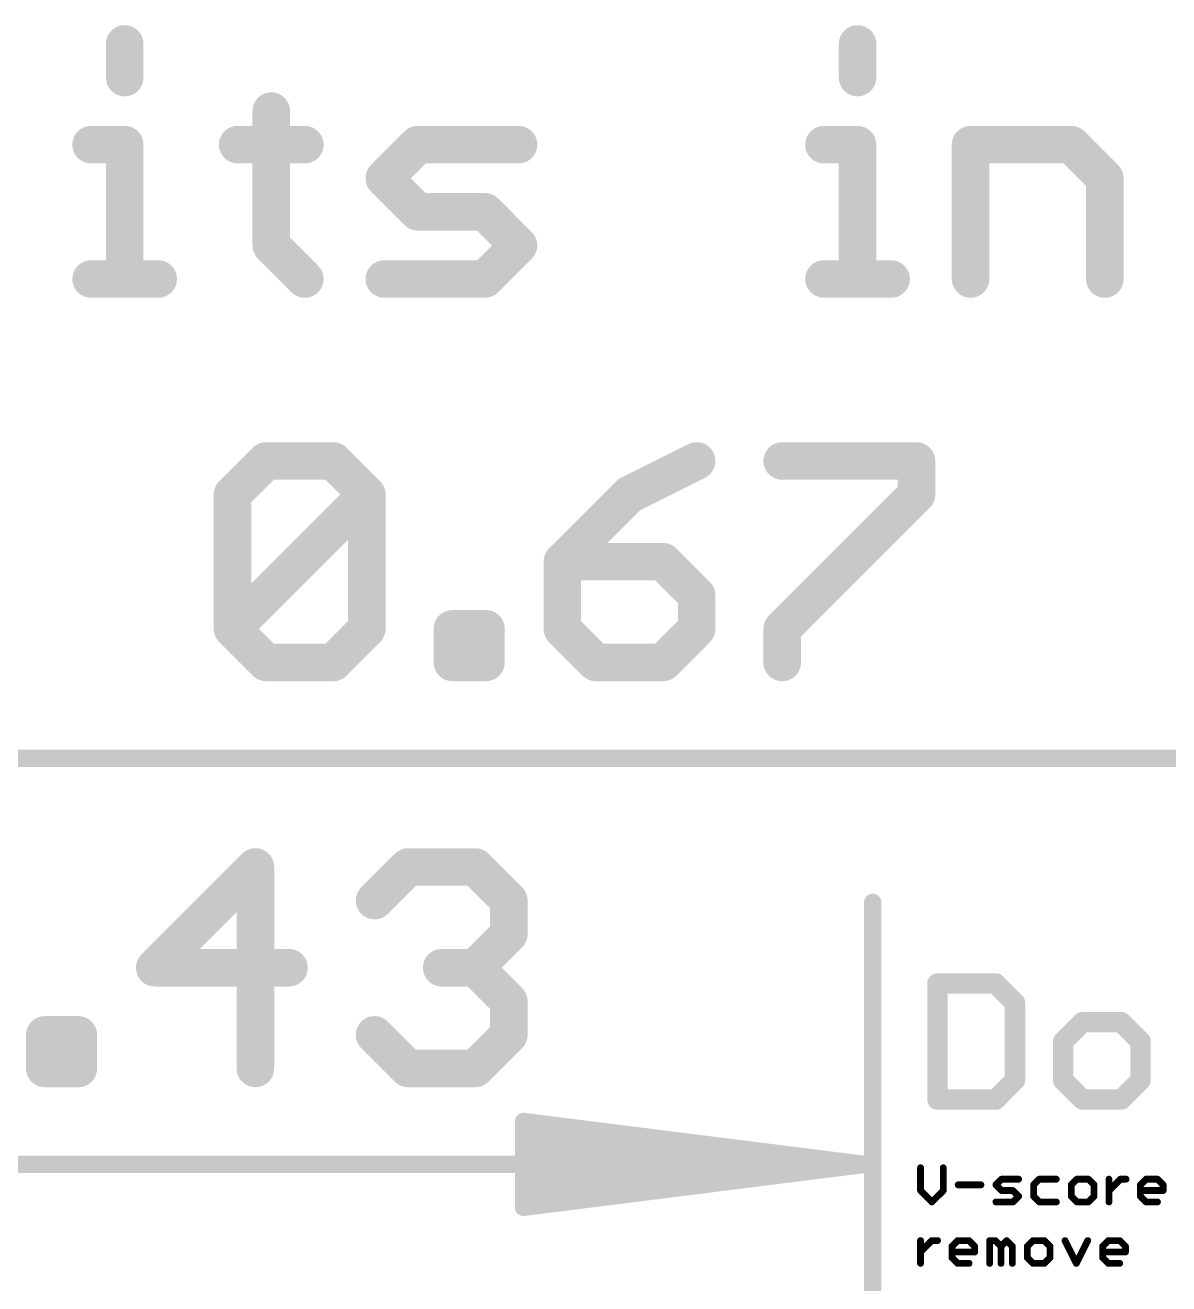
# Model space of a CAD drawing. Extents: x -42 to 65, y -14 to 27.
# Drawn here: x 4.61 to 13.13, y 18.06 to 27.43 of the extents above; entities that cross this region are included whole.
import ezdxf

# ---------------------------------------------------------------- set-up
doc = ezdxf.new("R2010")
doc.units = 0
doc.layers.add('47', color=253, linetype='CONTINUOUS')
doc.layers.add('51', color=253, linetype='CONTINUOUS')

msp = doc.modelspace()

# ---------------------------------------------------------------- linework, layer by layer
at = {"layer": '47'}
for points, const_width in [([(5.3515, 27.2896), (5.3515, 27.0396)], 0.2794), ([(10.8087, 27.2896), (10.8087, 27.0396)], 0.2794), ([(6.4429, 26.7896), (6.4429, 25.7897)], 0.2794), ([(5.1015, 26.5396), (5.3515, 26.5396)], 0.2794), ([(5.3515, 26.5396), (5.3515, 25.5397)], 0.2794), ([(6.1929, 26.5396), (6.6929, 26.5396)], 0.2794), ([(7.2844, 26.2896), (7.5344, 26.5396)], 0.2794), ([(7.5344, 26.5396), (8.2843, 26.5396)], 0.2794), ([(10.5587, 26.5396), (10.8087, 26.5396)], 0.2794), ([(10.8087, 26.5396), (10.8087, 25.5397)], 0.2794), ([(11.6501, 25.5397), (11.6501, 26.5396)], 0.2794), ([(11.6501, 26.5396), (12.4001, 26.5396)], 0.2794), ([(12.4001, 26.5396), (12.6501, 26.2896)], 0.2794), ([(7.5344, 26.0397), (7.2844, 26.2896)], 0.2794), ([(12.6501, 26.2896), (12.6501, 25.5397)], 0.2794), ([(8.0343, 26.0397), (7.5344, 26.0397)], 0.2794), ([(8.2843, 25.7897), (8.0343, 26.0397)], 0.2794), ([(6.4429, 25.7897), (6.6929, 25.5397)], 0.2794), ([(8.0343, 25.5397), (8.2843, 25.7897)], 0.2794), ([(5.1015, 25.5397), (5.6015, 25.5397)], 0.2794), ([(7.2844, 25.5397), (8.0343, 25.5397)], 0.2794), ([(10.5587, 25.5397), (11.0587, 25.5397)], 0.2794), ([(6.1546, 23.9351), (6.4046, 24.1851)], 0.2794), ([(6.4046, 24.1851), (6.9046, 24.1851)], 0.2794), ([(6.9046, 24.1851), (7.1545, 23.9351)], 0.2794), ([(9.6103, 24.1851), (9.1103, 23.9351)], 0.2794), ([(10.2475, 24.1851), (11.2474, 24.1851)], 0.2794), ([(11.2474, 24.1851), (11.2474, 23.9351)], 0.2794), ([(6.1546, 22.9352), (6.1546, 23.9351)], 0.2794), ([(6.1546, 22.9352), (7.1545, 23.9351)], 0.2794), ([(7.1545, 23.9351), (7.1545, 22.9352)], 0.2794), ([(9.1103, 23.9351), (8.6103, 23.4351)], 0.2794), ([(11.2474, 23.9351), (10.2475, 22.9352)], 0.2794), ([(8.6103, 23.4351), (8.6103, 22.9352)], 0.2794), ([(9.3603, 23.4351), (8.6103, 23.4351)], 0.2794), ([(9.6103, 23.1852), (9.3603, 23.4351)], 0.2794), ([(9.6103, 22.9352), (9.6103, 23.1852)], 0.2794), ([(6.4046, 22.6852), (6.1546, 22.9352)], 0.2794), ([(7.1545, 22.9352), (6.9046, 22.6852)], 0.2794), ([(7.7918, 22.6852), (7.7918, 22.9352)], 0.2794), ([(7.7918, 22.9352), (8.0417, 22.9352)], 0.2794), ([(8.0417, 22.9352), (8.0417, 22.6852)], 0.2794), ([(8.6103, 22.9352), (8.8603, 22.6852)], 0.2794), ([(9.3603, 22.6852), (9.6103, 22.9352)], 0.2794), ([(10.2475, 22.9352), (10.2475, 22.6852)], 0.2794), ([(6.9046, 22.6852), (6.4046, 22.6852)], 0.2794), ([(8.0417, 22.6852), (7.7918, 22.6852)], 0.2794), ([(8.8603, 22.6852), (9.3603, 22.6852)], 0.2794), ([(16.9276, 21.971), (0.065, 21.971)], 0.13), ([(6.325, 21.1625), (5.575, 20.4125)], 0.2794), ([(6.325, 19.6626), (6.325, 21.1625)], 0.2794), ([(7.2122, 20.9125), (7.4622, 21.1625)], 0.2794), ([(7.4622, 21.1625), (7.9621, 21.1625)], 0.2794), ([(7.9621, 21.1625), (8.2121, 20.9125)], 0.2794), ([(8.2121, 20.9125), (8.2121, 20.6625)], 0.2794), ([(10.922, 17.78), (10.922, 20.8984)], 0.13), ([(8.2121, 20.6625), (7.9621, 20.4125)], 0.2794), ([(5.575, 20.4125), (6.575, 20.4125)], 0.2794), ([(7.9621, 20.4125), (7.7122, 20.4125)], 0.2794), ([(7.9621, 20.4125), (8.2121, 20.1626)], 0.2794), ([(8.2121, 20.1626), (8.2121, 19.9126)], 0.2794), ([(4.7565, 19.6626), (4.7565, 19.9126)], 0.2794), ([(4.7565, 19.9126), (5.0064, 19.9126)], 0.2794), ([(5.0064, 19.9126), (5.0064, 19.6626)], 0.2794), ([(7.4622, 19.6626), (7.2122, 19.9126)], 0.2794), ([(8.2121, 19.9126), (7.9621, 19.6626)], 0.2794), ([(5.0064, 19.6626), (4.7565, 19.6626)], 0.2794), ([(7.9621, 19.6626), (7.4622, 19.6626)], 0.2794), ([(10.857, 18.9484), (8.322, 19.2676)], 0.13), ([(8.322, 19.2676), (8.322, 18.6292)], 0.13), ([(10.857, 18.9484), (8.322, 19.2084)], 0.13), ([(10.857, 18.9484), (8.322, 19.0784)], 0.13), ([(0.065, 18.9484), (10.857, 18.9484)], 0.13), ([(8.322, 18.6292), (10.857, 18.9484)], 0.13), ([(8.322, 18.8184), (10.857, 18.9484)], 0.13), ([(8.322, 18.6884), (10.857, 18.9484)], 0.13)]:
    msp.add_lwpolyline(points, dxfattribs=dict(at, const_width=const_width))
for points, const_width in [([(5.4213, 27.2896, 1), (5.2816, 27.2896)], 0.1397), ([(10.8785, 27.2896, 1), (10.7388, 27.2896)], 0.1397), ([(5.2816, 27.0396, 1), (5.4213, 27.0396)], 0.1397), ([(10.7388, 27.0396, 1), (10.8785, 27.0396)], 0.1397), ([(6.5128, 26.7896, 1), (6.3731, 26.7896)], 0.1397), ([(5.1015, 26.6095, 1), (5.1015, 26.4698)], 0.1397), ([(5.4213, 26.5396, 1), (5.2816, 26.5396)], 0.1397), ([(5.3515, 26.4698, 1), (5.3515, 26.6095)], 0.1397), ([(6.1929, 26.6095, 1), (6.1929, 26.4698)], 0.1397), ([(6.6929, 26.4698, 1), (6.6929, 26.6095)], 0.1397), ([(7.5344, 26.6095, 1), (7.5344, 26.4698)], 0.1397), ([(7.5838, 26.4902, 1), (7.485, 26.589)], 0.1397), ([(8.2843, 26.4698, 1), (8.2843, 26.6095)], 0.1397), ([(10.5587, 26.6095, 1), (10.5587, 26.4698)], 0.1397), ([(10.8785, 26.5396, 1), (10.7388, 26.5396)], 0.1397), ([(10.8087, 26.4698, 1), (10.8087, 26.6095)], 0.1397), ([(11.6501, 26.6095, 1), (11.6501, 26.4698)], 0.1397), ([(11.72, 26.5396, 1), (11.5803, 26.5396)], 0.1397), ([(12.4495, 26.589, 1), (12.3507, 26.4902)], 0.1397), ([(12.4001, 26.4698, 1), (12.4001, 26.6095)], 0.1397), ([(7.3338, 26.339, 1), (7.235, 26.2402)], 0.1397), ([(12.7199, 26.2896, 1), (12.5802, 26.2896)], 0.1397), ([(7.235, 26.339, 1), (7.3338, 26.2402)], 0.1397), ([(12.6007, 26.2402, 1), (12.6994, 26.339)], 0.1397), ([(7.5344, 26.1095, 1), (7.5344, 25.9698)], 0.1397), ([(7.485, 25.9903, 1), (7.5838, 26.0891)], 0.1397), ([(8.0837, 26.0891, 1), (7.9849, 25.9903)], 0.1397), ([(8.0343, 25.9698, 1), (8.0343, 26.1095)], 0.1397), ([(6.4923, 25.8391, 1), (6.3935, 25.7403)], 0.1397), ([(8.3337, 25.7403, 1), (8.2349, 25.8391)], 0.1397), ([(8.2349, 25.7403, 1), (8.3337, 25.8391)], 0.1397), ([(6.3731, 25.7897, 1), (6.5128, 25.7897)], 0.1397), ([(5.1015, 25.6095, 1), (5.1015, 25.4699)], 0.1397), ([(5.6015, 25.4699, 1), (5.6015, 25.6095)], 0.1397), ([(7.2844, 25.6095, 1), (7.2844, 25.4699)], 0.1397), ([(8.0343, 25.4699, 1), (8.0343, 25.6095)], 0.1397), ([(10.5587, 25.6095, 1), (10.5587, 25.4699)], 0.1397), ([(11.0587, 25.4699, 1), (11.0587, 25.6095)], 0.1397), ([(5.2816, 25.5397, 1), (5.4213, 25.5397)], 0.1397), ([(6.6435, 25.4903, 1), (6.7423, 25.5891)], 0.1397), ([(7.9849, 25.5891, 1), (8.0837, 25.4903)], 0.1397), ([(10.7388, 25.5397, 1), (10.8785, 25.5397)], 0.1397), ([(11.5803, 25.5397, 1), (11.72, 25.5397)], 0.1397), ([(12.5802, 25.5397, 1), (12.7199, 25.5397)], 0.1397), ([(6.4046, 24.2549, 1), (6.4046, 24.1152)], 0.1397), ([(6.454, 24.1357, 1), (6.3552, 24.2345)], 0.1397), ([(6.9539, 24.2345, 1), (6.8552, 24.1357)], 0.1397), ([(6.9046, 24.1152, 1), (6.9046, 24.2549)], 0.1397), ([(9.6415, 24.1226, 1), (9.579, 24.2476)], 0.1397), ([(10.2475, 24.2549, 1), (10.2475, 24.1152)], 0.1397), ([(11.3173, 24.1851, 1), (11.1776, 24.1851)], 0.1397), ([(11.2474, 24.1152, 1), (11.2474, 24.2549)], 0.1397), ([(6.1052, 23.9845, 1), (6.204, 23.8857)], 0.1397), ([(6.2245, 23.9351, 1), (6.0848, 23.9351)], 0.1397), ([(7.2244, 23.9351, 1), (7.0847, 23.9351)], 0.1397), ([(7.1051, 23.8857, 1), (7.2039, 23.9845)], 0.1397), ([(7.2039, 23.8857, 1), (7.1051, 23.9845)], 0.1397), ([(9.0791, 23.9976, 1), (9.1415, 23.8726)], 0.1397), ([(9.1597, 23.8857, 1), (9.0609, 23.9845)], 0.1397), ([(11.1776, 23.9351, 1), (11.3173, 23.9351)], 0.1397), ([(11.2968, 23.8857, 1), (11.198, 23.9845)], 0.1397), ([(8.6103, 23.505, 1), (8.6103, 23.3653)], 0.1397), ([(8.6802, 23.4351, 1), (8.5405, 23.4351)], 0.1397), ([(8.561, 23.4845, 1), (8.6597, 23.3857)], 0.1397), ([(9.4097, 23.4845, 1), (9.3109, 23.3857)], 0.1397), ([(9.3603, 23.3653, 1), (9.3603, 23.505)], 0.1397), ([(9.6801, 23.1852, 1), (9.5404, 23.1852)], 0.1397), ([(9.5609, 23.1358, 1), (9.6597, 23.2346)], 0.1397), ([(6.204, 22.9846, 1), (6.1052, 22.8858)], 0.1397), ([(6.1052, 22.9846, 1), (6.204, 22.8858)], 0.1397), ([(7.2039, 22.8858, 1), (7.1051, 22.9846)], 0.1397), ([(7.8616, 22.9352, 1), (7.7219, 22.9352)], 0.1397), ([(7.7918, 23.005, 1), (7.7918, 22.8653)], 0.1397), ([(8.1116, 22.9352, 1), (7.9719, 22.9352)], 0.1397), ([(8.0417, 22.8653, 1), (8.0417, 23.005)], 0.1397), ([(8.6597, 22.9846, 1), (8.561, 22.8858)], 0.1397), ([(9.6597, 22.8858, 1), (9.5609, 22.9846)], 0.1397), ([(10.3174, 22.9352, 1), (10.1776, 22.9352)], 0.1397), ([(10.1981, 22.9846, 1), (10.2969, 22.8858)], 0.1397), ([(6.0848, 22.9352, 1), (6.2245, 22.9352)], 0.1397), ([(7.0847, 22.9352, 1), (7.2244, 22.9352)], 0.1397), ([(8.5405, 22.9352, 1), (8.6802, 22.9352)], 0.1397), ([(9.5404, 22.9352, 1), (9.6801, 22.9352)], 0.1397), ([(6.4046, 22.7551, 1), (6.4046, 22.6154)], 0.1397), ([(6.3552, 22.6358, 1), (6.454, 22.7346)], 0.1397), ([(6.8552, 22.7346, 1), (6.9539, 22.6358)], 0.1397), ([(6.9046, 22.6154, 1), (6.9046, 22.7551)], 0.1397), ([(7.7918, 22.7551, 1), (7.7918, 22.6154)], 0.1397), ([(8.0417, 22.6154, 1), (8.0417, 22.7551)], 0.1397), ([(8.8603, 22.7551, 1), (8.8603, 22.6154)], 0.1397), ([(8.8109, 22.6358, 1), (8.9097, 22.7346)], 0.1397), ([(9.3109, 22.7346, 1), (9.4097, 22.6358)], 0.1397), ([(9.3603, 22.6154, 1), (9.3603, 22.7551)], 0.1397), ([(7.7219, 22.6852, 1), (7.8616, 22.6852)], 0.1397), ([(7.9719, 22.6852, 1), (8.1116, 22.6852)], 0.1397), ([(10.1776, 22.6852, 1), (10.3174, 22.6852)], 0.1397), ([(6.3948, 21.1625, 1), (6.2551, 21.1625)], 0.1397), ([(6.3744, 21.1131, 1), (6.2756, 21.2119)], 0.1397), ([(7.4622, 21.2323, 1), (7.4622, 21.0926)], 0.1397), ([(7.5116, 21.1131, 1), (7.4128, 21.2119)], 0.1397), ([(8.0115, 21.2119, 1), (7.9127, 21.1131)], 0.1397), ([(7.9621, 21.0926, 1), (7.9621, 21.2323)], 0.1397), ([(7.1628, 20.9619, 1), (7.2616, 20.8631)], 0.1397), ([(8.282, 20.9125, 1), (8.1423, 20.9125)], 0.1397), ([(8.1627, 20.8631, 1), (8.2615, 20.9619)], 0.1397), ([(10.9545, 20.8984, 1), (10.8895, 20.8984)], 0.065), ([(8.2615, 20.6131, 1), (8.1627, 20.7119)], 0.1397), ([(8.1423, 20.6625, 1), (8.282, 20.6625)], 0.1397), ([(5.575, 20.4824, 1), (5.575, 20.3427)], 0.1397), ([(5.5257, 20.4619, 1), (5.6244, 20.3631)], 0.1397), ([(6.575, 20.3427, 1), (6.575, 20.4824)], 0.1397), ([(7.7122, 20.4824, 1), (7.7122, 20.3427)], 0.1397), ([(8.0115, 20.4619, 1), (7.9127, 20.3631)], 0.1397), ([(7.9127, 20.4619, 1), (8.0115, 20.3631)], 0.1397), ([(7.9621, 20.3427, 1), (7.9621, 20.4824)], 0.1397), ([(8.282, 20.1626, 1), (8.1423, 20.1626)], 0.1397), ([(8.1627, 20.1132, 1), (8.2615, 20.212)], 0.1397), ([(4.8263, 19.9126, 1), (4.6866, 19.9126)], 0.1397), ([(4.7565, 19.9824, 1), (4.7565, 19.8427)], 0.1397), ([(5.0763, 19.9126, 1), (4.9366, 19.9126)], 0.1397), ([(5.0064, 19.8427, 1), (5.0064, 19.9824)], 0.1397), ([(7.2616, 19.962, 1), (7.1628, 19.8632)], 0.1397), ([(8.2615, 19.8632, 1), (8.1627, 19.962)], 0.1397), ([(8.1423, 19.9126, 1), (8.282, 19.9126)], 0.1397), ([(4.7565, 19.7325, 1), (4.7565, 19.5928)], 0.1397), ([(5.0064, 19.5928, 1), (5.0064, 19.7325)], 0.1397), ([(7.4622, 19.7325, 1), (7.4622, 19.5928)], 0.1397), ([(7.4128, 19.6132, 1), (7.5116, 19.712)], 0.1397), ([(7.9127, 19.712, 1), (8.0115, 19.6132)], 0.1397), ([(7.9621, 19.5928, 1), (7.9621, 19.7325)], 0.1397), ([(4.6866, 19.6626, 1), (4.8263, 19.6626)], 0.1397), ([(4.9366, 19.6626, 1), (5.0763, 19.6626)], 0.1397), ([(6.2551, 19.6626, 1), (6.3948, 19.6626)], 0.1397), ([(8.3261, 19.2999, 1), (8.3179, 19.2354)], 0.065), ([(8.3545, 19.2676, 1), (8.2895, 19.2676)], 0.065), ([(8.3253, 19.2407, 1), (8.3187, 19.1761)], 0.065), ([(8.3237, 19.1109, 1), (8.3203, 19.0459)], 0.065), ([(10.8611, 18.9162, 1), (10.8529, 18.9806)], 0.065), ([(10.8529, 18.9162, 1), (10.8611, 18.9806)], 0.065), ([(10.8603, 18.9161, 1), (10.8537, 18.9807)], 0.065), ([(10.8537, 18.9161, 1), (10.8603, 18.9807)], 0.065), ([(10.8553, 18.9159, 1), (10.8587, 18.9809)], 0.065), ([(10.8587, 18.9159, 1), (10.8553, 18.9809)], 0.065), ([(10.857, 18.9159, 1), (10.857, 18.9809)], 0.065), ([(8.3203, 18.8509, 1), (8.3237, 18.7859)], 0.065), ([(8.3187, 18.7207, 1), (8.3253, 18.6561)], 0.065), ([(8.3179, 18.6614, 1), (8.3261, 18.5969)], 0.065), ([(8.2895, 18.6292, 1), (8.3545, 18.6292)], 0.065)]:
    msp.add_lwpolyline(points, format="xyb", dxfattribs=dict(at, const_width=const_width))
at = {"layer": '51'}
for points, const_width in [([(11.4046, 20.2953), (11.4046, 19.431)], 0.1524), ([(11.8368, 20.2953), (11.4046, 20.2953)], 0.1524), ([(11.9808, 20.1513), (11.8368, 20.2953)], 0.1524), ([(11.9808, 19.5751), (11.9808, 20.1513)], 0.1524), ([(12.4842, 20.0072), (12.3401, 19.8632)], 0.1524), ([(12.7723, 20.0072), (12.4842, 20.0072)], 0.1524), ([(12.9163, 19.8632), (12.7723, 20.0072)], 0.1524), ([(12.3401, 19.8632), (12.3401, 19.5751)], 0.1524), ([(12.9163, 19.5751), (12.9163, 19.8632)], 0.1524), ([(11.8368, 19.431), (11.9808, 19.5751)], 0.1524), ([(12.3401, 19.5751), (12.4842, 19.431)], 0.1524), ([(12.7723, 19.431), (12.9163, 19.5751)], 0.1524), ([(11.4046, 19.431), (11.8368, 19.431)], 0.1524), ([(12.4842, 19.431), (12.7723, 19.431)], 0.1524), ([(11.2776, 18.9232), (11.2776, 18.7537)], 0.0508), ([(11.4471, 18.7537), (11.4471, 18.9232)], 0.0508), ([(11.8389, 18.7961), (11.8813, 18.8385)], 0.0508), ([(11.8813, 18.8385), (12.0084, 18.8385)], 0.0508), ([(12.1619, 18.8385), (12.1196, 18.7961)], 0.0508), ([(12.289, 18.8385), (12.1619, 18.8385)], 0.0508), ([(12.4426, 18.8385), (12.4002, 18.7961)], 0.0508), ([(12.5273, 18.8385), (12.4426, 18.8385)], 0.0508), ([(12.5697, 18.7961), (12.5273, 18.8385)], 0.0508), ([(12.6809, 18.669), (12.6809, 18.8385)], 0.0508), ([(12.6809, 18.7537), (12.7656, 18.8385)], 0.0508), ([(12.7656, 18.8385), (12.808, 18.8385)], 0.0508), ([(12.9147, 18.7961), (12.9571, 18.8385)], 0.0508), ([(12.9571, 18.8385), (13.0419, 18.8385)], 0.0508), ([(13.0419, 18.8385), (13.0842, 18.7961)], 0.0508), ([(11.2776, 18.7537), (11.3623, 18.669)], 0.0508), ([(11.3623, 18.669), (11.4471, 18.7537)], 0.0508), ([(11.5583, 18.7961), (11.7277, 18.7961)], 0.0508), ([(11.8813, 18.7537), (11.8389, 18.7961)], 0.0508), ([(11.966, 18.7537), (11.8813, 18.7537)], 0.0508), ([(12.0084, 18.7114), (11.966, 18.7537)], 0.0508), ([(12.1196, 18.7961), (12.1196, 18.7114)], 0.0508), ([(12.4002, 18.7961), (12.4002, 18.7114)], 0.0508), ([(12.5697, 18.7114), (12.5697, 18.7961)], 0.0508), ([(12.9147, 18.7114), (12.9147, 18.7961)], 0.0508), ([(13.0842, 18.7537), (12.9147, 18.7537)], 0.0508), ([(13.0842, 18.7961), (13.0842, 18.7537)], 0.0508), ([(11.8389, 18.669), (11.966, 18.669)], 0.0508), ([(11.966, 18.669), (12.0084, 18.7114)], 0.0508), ([(12.1196, 18.7114), (12.1619, 18.669)], 0.0508), ([(12.1619, 18.669), (12.289, 18.669)], 0.0508), ([(12.4002, 18.7114), (12.4426, 18.669)], 0.0508), ([(12.4426, 18.669), (12.5273, 18.669)], 0.0508), ([(12.5273, 18.669), (12.5697, 18.7114)], 0.0508), ([(12.9571, 18.669), (12.9147, 18.7114)], 0.0508), ([(13.0419, 18.669), (12.9571, 18.669)], 0.0508), ([(11.2776, 18.2118), (11.2776, 18.3813)], 0.0508), ([(11.2776, 18.2965), (11.3623, 18.3813)], 0.0508), ([(11.3623, 18.3813), (11.4047, 18.3813)], 0.0508), ([(11.5115, 18.3389), (11.5538, 18.3813)], 0.0508), ([(11.5538, 18.3813), (11.6386, 18.3813)], 0.0508), ([(11.6386, 18.3813), (11.681, 18.3389)], 0.0508), ([(11.7921, 18.2118), (11.7921, 18.3813)], 0.0508), ([(11.7921, 18.3813), (11.8345, 18.3813)], 0.0508), ([(11.8345, 18.3813), (11.8769, 18.3389)], 0.0508), ([(11.8769, 18.3389), (11.9192, 18.3813)], 0.0508), ([(11.9192, 18.3813), (11.9616, 18.3389)], 0.0508), ([(12.1152, 18.3813), (12.0728, 18.3389)], 0.0508), ([(12.1999, 18.3813), (12.1152, 18.3813)], 0.0508), ([(12.2423, 18.3389), (12.1999, 18.3813)], 0.0508), ([(12.3534, 18.3813), (12.4382, 18.2118)], 0.0508), ([(12.4382, 18.2118), (12.5229, 18.3813)], 0.0508), ([(12.6341, 18.3389), (12.6765, 18.3813)], 0.0508), ([(12.6765, 18.3813), (12.7612, 18.3813)], 0.0508), ([(12.7612, 18.3813), (12.8036, 18.3389)], 0.0508), ([(11.5115, 18.2542), (11.5115, 18.3389)], 0.0508), ([(11.681, 18.2965), (11.5115, 18.2965)], 0.0508), ([(11.5538, 18.2118), (11.5115, 18.2542)], 0.0508), ([(11.681, 18.3389), (11.681, 18.2965)], 0.0508), ([(11.8769, 18.3389), (11.8769, 18.2118)], 0.0508), ([(11.9616, 18.3389), (11.9616, 18.2118)], 0.0508), ([(12.0728, 18.3389), (12.0728, 18.2542)], 0.0508), ([(12.0728, 18.2542), (12.1152, 18.2118)], 0.0508), ([(12.1999, 18.2118), (12.2423, 18.2542)], 0.0508), ([(12.2423, 18.2542), (12.2423, 18.3389)], 0.0508), ([(12.6341, 18.2542), (12.6341, 18.3389)], 0.0508), ([(12.8036, 18.2965), (12.6341, 18.2965)], 0.0508), ([(12.6765, 18.2118), (12.6341, 18.2542)], 0.0508), ([(12.8036, 18.3389), (12.8036, 18.2965)], 0.0508), ([(11.6386, 18.2118), (11.5538, 18.2118)], 0.0508), ([(12.1152, 18.2118), (12.1999, 18.2118)], 0.0508), ([(12.7612, 18.2118), (12.6765, 18.2118)], 0.0508)]:
    msp.add_lwpolyline(points, dxfattribs=dict(at, const_width=const_width))
for points, const_width in [([(11.4427, 20.2953, 1), (11.3665, 20.2953)], 0.0762), ([(11.4046, 20.3334, 1), (11.4046, 20.2572)], 0.0762), ([(11.8637, 20.3223, 1), (11.8098, 20.2684)], 0.0762), ([(11.8368, 20.2572, 1), (11.8368, 20.3334)], 0.0762), ([(12.0189, 20.1513, 1), (11.9427, 20.1513)], 0.0762), ([(11.9539, 20.1243, 1), (12.0078, 20.1782)], 0.0762), ([(12.4842, 20.0453, 1), (12.4842, 19.9691)], 0.0762), ([(12.5111, 19.9803, 1), (12.4572, 20.0342)], 0.0762), ([(12.7992, 20.0342, 1), (12.7453, 19.9803)], 0.0762), ([(12.7723, 19.9691, 1), (12.7723, 20.0453)], 0.0762), ([(12.3782, 19.8632, 1), (12.302, 19.8632)], 0.0762), ([(12.3132, 19.8901, 1), (12.3671, 19.8362)], 0.0762), ([(12.9544, 19.8632, 1), (12.8782, 19.8632)], 0.0762), ([(12.8894, 19.8362, 1), (12.9433, 19.8901)], 0.0762), ([(11.9427, 19.5751, 1), (12.0189, 19.5751)], 0.0762), ([(12.0078, 19.5481, 1), (11.9539, 19.602)], 0.0762), ([(12.3671, 19.602, 1), (12.3132, 19.5481)], 0.0762), ([(12.302, 19.5751, 1), (12.3782, 19.5751)], 0.0762), ([(12.8782, 19.5751, 1), (12.9544, 19.5751)], 0.0762), ([(12.9433, 19.5481, 1), (12.8894, 19.602)], 0.0762), ([(11.4046, 19.4691, 1), (11.4046, 19.3929)], 0.0762), ([(11.8098, 19.4579, 1), (11.8637, 19.4041)], 0.0762), ([(11.8368, 19.3929, 1), (11.8368, 19.4691)], 0.0762), ([(12.4842, 19.4691, 1), (12.4842, 19.3929)], 0.0762), ([(12.4572, 19.4041, 1), (12.5111, 19.4579)], 0.0762), ([(12.7453, 19.4579, 1), (12.7992, 19.4041)], 0.0762), ([(12.7723, 19.3929, 1), (12.7723, 19.4691)], 0.0762), ([(11.3665, 19.431, 1), (11.4427, 19.431)], 0.0762), ([(11.2903, 18.9232, 1), (11.2649, 18.9232)], 0.0254), ([(11.4598, 18.9232, 1), (11.4344, 18.9232)], 0.0254), ([(11.8813, 18.8512, 1), (11.8813, 18.8258)], 0.0254), ([(11.8903, 18.8295, 1), (11.8723, 18.8475)], 0.0254), ([(12.0084, 18.8258, 1), (12.0084, 18.8512)], 0.0254), ([(12.1619, 18.8512, 1), (12.1619, 18.8258)], 0.0254), ([(12.1709, 18.8295, 1), (12.1529, 18.8475)], 0.0254), ([(12.289, 18.8258, 1), (12.289, 18.8512)], 0.0254), ([(12.4426, 18.8512, 1), (12.4426, 18.8258)], 0.0254), ([(12.4516, 18.8295, 1), (12.4336, 18.8475)], 0.0254), ([(12.5363, 18.8475, 1), (12.5183, 18.8295)], 0.0254), ([(12.5273, 18.8258, 1), (12.5273, 18.8512)], 0.0254), ([(12.6936, 18.8385, 1), (12.6682, 18.8385)], 0.0254), ([(12.7656, 18.8512, 1), (12.7656, 18.8258)], 0.0254), ([(12.7746, 18.8295, 1), (12.7566, 18.8475)], 0.0254), ([(12.808, 18.8258, 1), (12.808, 18.8512)], 0.0254), ([(12.9571, 18.8512, 1), (12.9571, 18.8258)], 0.0254), ([(12.9661, 18.8295, 1), (12.9481, 18.8475)], 0.0254), ([(13.0508, 18.8475, 1), (13.0329, 18.8295)], 0.0254), ([(13.0419, 18.8258, 1), (13.0419, 18.8512)], 0.0254), ([(11.2866, 18.7627, 1), (11.2686, 18.7448)], 0.0254), ([(11.2649, 18.7537, 1), (11.2903, 18.7537)], 0.0254), ([(11.4344, 18.7537, 1), (11.4598, 18.7537)], 0.0254), ([(11.4561, 18.7448, 1), (11.4381, 18.7627)], 0.0254), ([(11.5583, 18.8088, 1), (11.5583, 18.7834)], 0.0254), ([(11.7277, 18.7834, 1), (11.7277, 18.8088)], 0.0254), ([(11.8479, 18.8051, 1), (11.8299, 18.7871)], 0.0254), ([(11.8299, 18.8051, 1), (11.8479, 18.7871)], 0.0254), ([(11.8813, 18.7664, 1), (11.8813, 18.741)], 0.0254), ([(11.8723, 18.7448, 1), (11.8903, 18.7627)], 0.0254), ([(11.975, 18.7627, 1), (11.957, 18.7448)], 0.0254), ([(11.966, 18.741, 1), (11.966, 18.7664)], 0.0254), ([(12.1323, 18.7961, 1), (12.1069, 18.7961)], 0.0254), ([(12.1106, 18.8051, 1), (12.1285, 18.7871)], 0.0254), ([(12.4129, 18.7961, 1), (12.3875, 18.7961)], 0.0254), ([(12.3912, 18.8051, 1), (12.4092, 18.7871)], 0.0254), ([(12.5824, 18.7961, 1), (12.557, 18.7961)], 0.0254), ([(12.5607, 18.7871, 1), (12.5787, 18.8051)], 0.0254), ([(12.6719, 18.7627, 1), (12.6898, 18.7448)], 0.0254), ([(12.9274, 18.7961, 1), (12.902, 18.7961)], 0.0254), ([(12.9147, 18.7664, 1), (12.9147, 18.741)], 0.0254), ([(12.9058, 18.8051, 1), (12.9237, 18.7871)], 0.0254), ([(13.0969, 18.7961, 1), (13.0715, 18.7961)], 0.0254), ([(13.0715, 18.7537, 1), (13.0969, 18.7537)], 0.0254), ([(13.0752, 18.7871, 1), (13.0932, 18.8051)], 0.0254), ([(13.0842, 18.741, 1), (13.0842, 18.7664)], 0.0254), ([(11.3534, 18.678, 1), (11.3713, 18.66)], 0.0254), ([(11.3534, 18.66, 1), (11.3713, 18.678)], 0.0254), ([(11.8389, 18.6817, 1), (11.8389, 18.6563)], 0.0254), ([(11.957, 18.678, 1), (11.975, 18.66)], 0.0254), ([(11.966, 18.6563, 1), (11.966, 18.6817)], 0.0254), ([(12.0174, 18.7024, 1), (11.9994, 18.7203)], 0.0254), ([(11.9994, 18.7024, 1), (12.0174, 18.7203)], 0.0254), ([(12.1285, 18.7203, 1), (12.1106, 18.7024)], 0.0254), ([(12.1069, 18.7114, 1), (12.1323, 18.7114)], 0.0254), ([(12.1619, 18.6817, 1), (12.1619, 18.6563)], 0.0254), ([(12.1529, 18.66, 1), (12.1709, 18.678)], 0.0254), ([(12.289, 18.6563, 1), (12.289, 18.6817)], 0.0254), ([(12.4092, 18.7203, 1), (12.3912, 18.7024)], 0.0254), ([(12.3875, 18.7114, 1), (12.4129, 18.7114)], 0.0254), ([(12.4426, 18.6817, 1), (12.4426, 18.6563)], 0.0254), ([(12.4336, 18.66, 1), (12.4516, 18.678)], 0.0254), ([(12.5183, 18.678, 1), (12.5363, 18.66)], 0.0254), ([(12.5273, 18.6563, 1), (12.5273, 18.6817)], 0.0254), ([(12.557, 18.7114, 1), (12.5824, 18.7114)], 0.0254), ([(12.5787, 18.7024, 1), (12.5607, 18.7203)], 0.0254), ([(12.6682, 18.669, 1), (12.6936, 18.669)], 0.0254), ([(12.902, 18.7114, 1), (12.9274, 18.7114)], 0.0254), ([(12.9237, 18.7203, 1), (12.9058, 18.7024)], 0.0254), ([(12.9571, 18.6817, 1), (12.9571, 18.6563)], 0.0254), ([(12.9481, 18.66, 1), (12.9661, 18.678)], 0.0254), ([(13.0419, 18.6563, 1), (13.0419, 18.6817)], 0.0254), ([(11.2903, 18.3813, 1), (11.2649, 18.3813)], 0.0254), ([(11.3623, 18.394, 1), (11.3623, 18.3686)], 0.0254), ([(11.3713, 18.3723, 1), (11.3534, 18.3903)], 0.0254), ([(11.4047, 18.3686, 1), (11.4047, 18.394)], 0.0254), ([(11.5538, 18.394, 1), (11.5538, 18.3686)], 0.0254), ([(11.5628, 18.3723, 1), (11.5449, 18.3903)], 0.0254), ([(11.6476, 18.3903, 1), (11.6296, 18.3723)], 0.0254), ([(11.6386, 18.3686, 1), (11.6386, 18.394)], 0.0254), ([(11.8048, 18.3813, 1), (11.7794, 18.3813)], 0.0254), ([(11.7921, 18.394, 1), (11.7921, 18.3686)], 0.0254), ([(11.8435, 18.3903, 1), (11.8255, 18.3723)], 0.0254), ([(11.8345, 18.3686, 1), (11.8345, 18.394)], 0.0254), ([(11.9282, 18.3903, 1), (11.9103, 18.3723)], 0.0254), ([(11.9282, 18.3723, 1), (11.9103, 18.3903)], 0.0254), ([(12.1152, 18.394, 1), (12.1152, 18.3686)], 0.0254), ([(12.1241, 18.3723, 1), (12.1062, 18.3903)], 0.0254), ([(12.2089, 18.3903, 1), (12.1909, 18.3723)], 0.0254), ([(12.1999, 18.3686, 1), (12.1999, 18.394)], 0.0254), ([(12.3648, 18.387, 1), (12.3421, 18.3756)], 0.0254), ([(12.5343, 18.3756, 1), (12.5116, 18.387)], 0.0254), ([(12.6765, 18.394, 1), (12.6765, 18.3686)], 0.0254), ([(12.6854, 18.3723, 1), (12.6675, 18.3903)], 0.0254), ([(12.7702, 18.3903, 1), (12.7522, 18.3723)], 0.0254), ([(12.7612, 18.3686, 1), (12.7612, 18.394)], 0.0254), ([(11.2686, 18.3055, 1), (11.2866, 18.2876)], 0.0254), ([(11.5242, 18.3389, 1), (11.4988, 18.3389)], 0.0254), ([(11.5025, 18.3479, 1), (11.5205, 18.3299)], 0.0254), ([(11.5115, 18.3092, 1), (11.5115, 18.2838)], 0.0254), ([(11.5205, 18.2631, 1), (11.5025, 18.2452)], 0.0254), ([(11.6937, 18.3389, 1), (11.6683, 18.3389)], 0.0254), ([(11.6683, 18.2965, 1), (11.6937, 18.2965)], 0.0254), ([(11.672, 18.3299, 1), (11.6899, 18.3479)], 0.0254), ([(11.681, 18.2838, 1), (11.681, 18.3092)], 0.0254), ([(11.8896, 18.3389, 1), (11.8642, 18.3389)], 0.0254), ([(11.8679, 18.3479, 1), (11.8858, 18.3299)], 0.0254), ([(11.8679, 18.3299, 1), (11.8858, 18.3479)], 0.0254), ([(11.9743, 18.3389, 1), (11.9489, 18.3389)], 0.0254), ([(11.9526, 18.3299, 1), (11.9706, 18.3479)], 0.0254), ([(12.0855, 18.3389, 1), (12.0601, 18.3389)], 0.0254), ([(12.0638, 18.3479, 1), (12.0818, 18.3299)], 0.0254), ([(12.0818, 18.2631, 1), (12.0638, 18.2452)], 0.0254), ([(12.255, 18.3389, 1), (12.2296, 18.3389)], 0.0254), ([(12.2333, 18.3299, 1), (12.2512, 18.3479)], 0.0254), ([(12.2512, 18.2452, 1), (12.2333, 18.2631)], 0.0254), ([(12.6468, 18.3389, 1), (12.6214, 18.3389)], 0.0254), ([(12.6251, 18.3479, 1), (12.6431, 18.3299)], 0.0254), ([(12.6341, 18.3092, 1), (12.6341, 18.2838)], 0.0254), ([(12.6431, 18.2631, 1), (12.6251, 18.2452)], 0.0254), ([(12.8163, 18.3389, 1), (12.7909, 18.3389)], 0.0254), ([(12.7909, 18.2965, 1), (12.8163, 18.2965)], 0.0254), ([(12.7946, 18.3299, 1), (12.8125, 18.3479)], 0.0254), ([(12.8036, 18.2838, 1), (12.8036, 18.3092)], 0.0254), ([(11.2649, 18.2118, 1), (11.2903, 18.2118)], 0.0254), ([(11.4988, 18.2542, 1), (11.5242, 18.2542)], 0.0254), ([(11.5538, 18.2245, 1), (11.5538, 18.1991)], 0.0254), ([(11.5449, 18.2028, 1), (11.5628, 18.2208)], 0.0254), ([(11.6386, 18.1991, 1), (11.6386, 18.2245)], 0.0254), ([(11.7794, 18.2118, 1), (11.8048, 18.2118)], 0.0254), ([(11.8642, 18.2118, 1), (11.8896, 18.2118)], 0.0254), ([(11.9489, 18.2118, 1), (11.9743, 18.2118)], 0.0254), ([(12.0601, 18.2542, 1), (12.0855, 18.2542)], 0.0254), ([(12.1152, 18.2245, 1), (12.1152, 18.1991)], 0.0254), ([(12.1062, 18.2028, 1), (12.1241, 18.2208)], 0.0254), ([(12.1909, 18.2208, 1), (12.2089, 18.2028)], 0.0254), ([(12.1999, 18.1991, 1), (12.1999, 18.2245)], 0.0254), ([(12.2296, 18.2542, 1), (12.255, 18.2542)], 0.0254), ([(12.4268, 18.2175, 1), (12.4495, 18.2061)], 0.0254), ([(12.4268, 18.2061, 1), (12.4495, 18.2175)], 0.0254), ([(12.6214, 18.2542, 1), (12.6468, 18.2542)], 0.0254), ([(12.6765, 18.2245, 1), (12.6765, 18.1991)], 0.0254), ([(12.6675, 18.2028, 1), (12.6854, 18.2208)], 0.0254), ([(12.7612, 18.1991, 1), (12.7612, 18.2245)], 0.0254)]:
    msp.add_lwpolyline(points, format="xyb", dxfattribs=dict(at, const_width=const_width))

doc.saveas('drawing.dxf')
